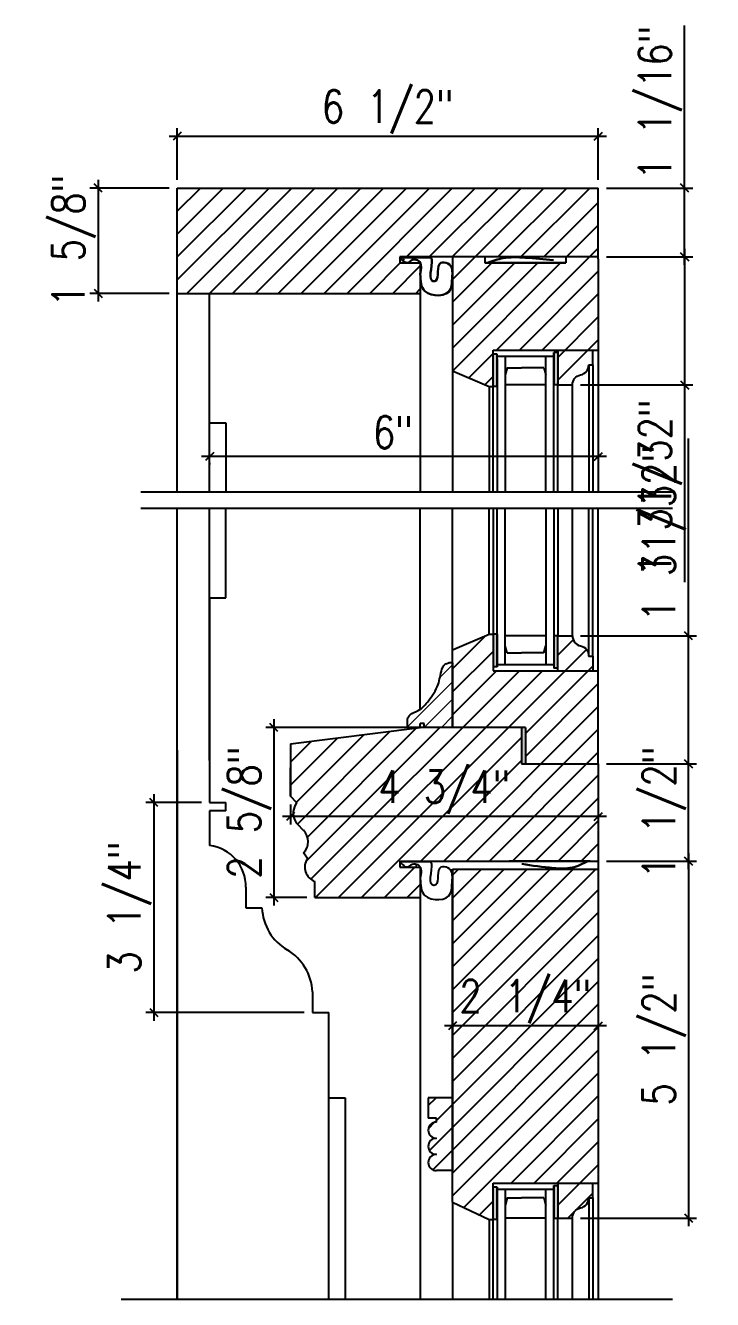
# Model space of a CAD drawing. Header units: inches. Extents: x 1985 to 11287, y 379 to 4336.
# Drawn here: x 7362.39 to 7373, y 3699.3 to 3718.96 of the extents above; entities that cross this region are included whole.
import ezdxf

# ---------------------------------------------------------------- set-up
doc = ezdxf.new("R2010")
doc.units = ezdxf.units.IN
doc.header["$MEASUREMENT"] = 0
doc.layers.get('0').update_dxf_attribs({"linetype": 'CONTINUOUS'})
doc.layers.get('Defpoints').update_dxf_attribs({"linetype": 'CONTINUOUS'})
for name, color, linetype in [('COTE1-1', 7, 'CONTINUOUS'), ('COTE1-1 99', 7, 'CONTINUOUS'), ('elevation 99', 7, 'CONTINUOUS'), ('glass 99', 6, 'CONTINUOUS'), ('glazing tape 99', 7, 'CONTINUOUS'), ('hatch 99', 1, 'CONTINUOUS'), ('weatherstripping', 5, 'CONTINUOUS'), ('weatherstripping 99', 5, 'CONTINUOUS'), ('wood detail', 7, 'CONTINUOUS'), ('wood detail 99', 7, 'CONTINUOUS')]:
    doc.layers.add(name, color=color, linetype=linetype)
doc.styles.get("Standard").update_dxf_attribs({"font": 'txt.shx', "width": 0.8})
doc.dimstyles.new('Elevation', dxfattribs={"dimscale": 2, "dimtxt": 0.75, "dimasz": 0.0625, "dimexe": 0.0625, "dimexo": 0.0625, "dimgap": 0.0625, "dimtad": 1, "dimdec": 5, "dimzin": 0, "dimdsep": 46, "dimlunit": 5, "dimtxsty": 'Standard', "dimblk1": 'OBLIQUE', "dimblk2": 'OBLIQUE', "dimsah": 1, "dimcen": 2, "dimdle": 0.0625, "dimclrd": 1, "dimclre": 1, "dimadec": 1, "dimazin": 0, "dimtfac": 0.375, "dimtdec": 5, "dimtmove": 0, "dimatfit": 3, "dimldrblk": 'OBLIQUE', "dimfxl": 1, "dimfrac": 2, "dimtolj": 1, "dimtzin": 0, "dimarcsym": 0})
pattern_1 = [(45, (7255.33942, 2006.51667), (-0.176776695, 0.176776695), [])]

# ---------------------------------------------------------------- blocks, each defined once
blk = doc.blocks.new('_OBLIQUE')
at = {"color": 0, "linetype": 'ByBlock'}
blk.add_line((-0.5, -0.5), (0.5, 0.5), dxfattribs=at)
blk = doc.blocks.new('*D659')
at = {"layer": 'COTE1-1 99', "color": 1, "lineweight": -2}
for p, q in [((7364.736, 3716.578), (7364.736, 3717.378)), ((7371.236, 3716.578), (7371.236, 3717.378)), ((7364.611, 3717.253), (7371.361, 3717.253))]:
    blk.add_line(p, q, dxfattribs=at)
at = {"layer": 'Defpoints', "color": 0}
for p in [(7371.236, 3717.253), (7364.736, 3716.453), (7371.236, 3716.453)]:
    blk.add_point(p, dxfattribs=at)
at = {"layer": 'COTE1-1 99', "color": 1, "lineweight": -2, "xscale": 0.125, "yscale": 0.125, "zscale": 0.125, "rotation": 180}
blk.add_blockref('_OBLIQUE', (7364.736, 3717.253), dxfattribs=at)
at = {"layer": 'COTE1-1 99', "color": 1, "lineweight": -2, "xscale": 0.125, "yscale": 0.125, "zscale": 0.125}
blk.add_blockref('_OBLIQUE', (7371.236, 3717.253), dxfattribs=at)
at = {"layer": 'COTE1-1 99', "color": 0, "insert": (7367.986, 3717.628), "char_height": 0.5, "attachment_point": 5}
blk.add_mtext('\\A1;6 1/2"', dxfattribs=at)
blk = doc.blocks.new('*D662')
at = {"layer": 'COTE1-1 99', "color": 1, "lineweight": -2}
for p, q in [((7372.629, 3706.192), (7372.629, 3700.435)), ((7371.361, 3706.067), (7372.754, 3706.067)), ((7370.963, 3700.56), (7372.754, 3700.56))]:
    blk.add_line(p, q, dxfattribs=at)
at = {"layer": 'Defpoints', "color": 0}
for p in [(7371.236, 3706.067), (7370.838, 3700.56), (7372.629, 3700.56)]:
    blk.add_point(p, dxfattribs=at)
at = {"layer": 'COTE1-1 99', "color": 1, "lineweight": -2, "xscale": 0.125, "yscale": 0.125, "zscale": 0.125}
for p, rotation in [((7372.629, 3706.067), 90), ((7372.629, 3700.56), 270)]:
    blk.add_blockref('_OBLIQUE', p, dxfattribs=dict(at, rotation=rotation))
at = {"layer": 'COTE1-1 99', "color": 0, "insert": (7372.254, 3703.314), "char_height": 0.5, "attachment_point": 5, "rotation": 90}
blk.add_mtext('\\A1;5 1/2"', dxfattribs=at)
blk = doc.blocks.new('*D663')
at = {"layer": 'COTE1-1 99', "color": 1, "lineweight": -2}
for p, q in [((7371.361, 3712.31), (7365.111, 3712.31)), ((7365.236, 3712.211), (7365.236, 3712.185))]:
    blk.add_line(p, q, dxfattribs=at)
at = {"layer": 'Defpoints', "color": 0}
for p in [(7365.236, 3712.336), (7365.236, 3712.31), (7371.236, 3712.31)]:
    blk.add_point(p, dxfattribs=at)
at = {"layer": 'COTE1-1 99', "color": 1, "lineweight": -2, "xscale": 0.125, "yscale": 0.125, "zscale": 0.125, "rotation": 180}
blk.add_blockref('_OBLIQUE', (7365.236, 3712.31), dxfattribs=at)
at = {"layer": 'COTE1-1 99', "color": 1, "lineweight": -2, "xscale": 0.125, "yscale": 0.125, "zscale": 0.125}
blk.add_blockref('_OBLIQUE', (7371.236, 3712.31), dxfattribs=at)
at = {"layer": 'COTE1-1 99', "color": 0, "insert": (7368.066, 3712.685), "char_height": 0.5, "attachment_point": 5}
blk.add_mtext('\\A1;6"', dxfattribs=at)
blk = doc.blocks.new('*D665')
at = {"layer": 'COTE1-1 99', "color": 1, "lineweight": -2}
for p, q in [((7363.514, 3716.578), (7363.514, 3714.703)), ((7364.611, 3716.453), (7363.389, 3716.453)), ((7364.611, 3714.828), (7363.389, 3714.828))]:
    blk.add_line(p, q, dxfattribs=at)
at = {"layer": 'Defpoints', "color": 0}
for p in [(7364.736, 3716.453), (7363.514, 3714.828), (7364.736, 3714.828)]:
    blk.add_point(p, dxfattribs=at)
at = {"layer": 'COTE1-1 99', "color": 1, "lineweight": -2, "xscale": 0.125, "yscale": 0.125, "zscale": 0.125}
for p, rotation in [((7363.514, 3716.453), 90), ((7363.514, 3714.828), 270)]:
    blk.add_blockref('_OBLIQUE', p, dxfattribs=dict(at, rotation=rotation))
at = {"layer": 'COTE1-1 99', "color": 0, "insert": (7363.139, 3715.641), "char_height": 0.5, "attachment_point": 5, "rotation": 90}
blk.add_mtext('\\A1;1 5/8"', dxfattribs=at)
blk = doc.blocks.new('*D666')
at = {"layer": 'COTE1-1 99', "color": 1, "lineweight": -2}
for p, q in [((7371.361, 3707.568), (7372.754, 3707.568)), ((7372.629, 3705.942), (7372.629, 3707.693)), ((7371.361, 3706.067), (7372.754, 3706.067))]:
    blk.add_line(p, q, dxfattribs=at)
at = {"layer": 'Defpoints', "color": 0}
for p in [(7371.236, 3707.568), (7372.629, 3707.568), (7371.236, 3706.067)]:
    blk.add_point(p, dxfattribs=at)
at = {"layer": 'COTE1-1 99', "color": 1, "lineweight": -2, "xscale": 0.125, "yscale": 0.125, "zscale": 0.125}
for p, rotation in [((7372.629, 3707.568), 90), ((7372.629, 3706.067), 270)]:
    blk.add_blockref('_OBLIQUE', p, dxfattribs=dict(at, rotation=rotation))
at = {"layer": 'COTE1-1 99', "color": 0, "insert": (7372.254, 3706.817), "char_height": 0.5, "attachment_point": 5, "rotation": 90}
blk.add_mtext('\\A1;1 1/2"', dxfattribs=at)
blk = doc.blocks.new('*D736')
at = {"layer": 'COTE1-1 99', "color": 1, "lineweight": -2}
for p, q in [((7366.486, 3706.942), (7366.486, 3706.632)), ((7371.361, 3706.757), (7366.361, 3706.757)), ((7371.236, 3706.692), (7371.236, 3706.632))]:
    blk.add_line(p, q, dxfattribs=at)
at = {"layer": 'Defpoints', "color": 0}
for p in [(7366.486, 3707.067), (7366.486, 3706.757), (7371.236, 3706.817)]:
    blk.add_point(p, dxfattribs=at)
at = {"layer": 'COTE1-1 99', "color": 1, "lineweight": -2, "xscale": 0.125, "yscale": 0.125, "zscale": 0.125, "rotation": 180}
blk.add_blockref('_OBLIQUE', (7366.486, 3706.757), dxfattribs=at)
at = {"layer": 'COTE1-1 99', "color": 1, "lineweight": -2, "xscale": 0.125, "yscale": 0.125, "zscale": 0.125}
blk.add_blockref('_OBLIQUE', (7371.236, 3706.757), dxfattribs=at)
at = {"layer": 'COTE1-1 99', "color": 0, "insert": (7368.861, 3707.132), "char_height": 0.5, "attachment_point": 5}
blk.add_mtext('\\A1;4 3/4"', dxfattribs=at)
blk = doc.blocks.new('*D692')
at = {"layer": 'COTE1-1 99', "color": 1, "lineweight": -2}
for p, q in [((7365.111, 3706.973), (7364.251, 3706.973)), ((7364.376, 3707.098), (7364.376, 3703.605)), ((7366.698, 3703.73), (7364.251, 3703.73))]:
    blk.add_line(p, q, dxfattribs=at)
at = {"layer": 'Defpoints', "color": 0}
for p in [(7365.236, 3706.973), (7364.376, 3703.73), (7366.823, 3703.73)]:
    blk.add_point(p, dxfattribs=at)
at = {"layer": 'COTE1-1 99', "color": 1, "lineweight": -2, "xscale": 0.125, "yscale": 0.125, "zscale": 0.125}
for p, rotation in [((7364.376, 3706.973), 90), ((7364.376, 3703.73), 270)]:
    blk.add_blockref('_OBLIQUE', p, dxfattribs=dict(at, rotation=rotation))
at = {"layer": 'COTE1-1 99', "color": 0, "insert": (7364.001, 3705.352), "char_height": 0.5, "attachment_point": 5, "rotation": 90}
blk.add_mtext('\\A1;3 1/4"', dxfattribs=at)
blk = doc.blocks.new('*D693')
at = {"layer": 'COTE1-1 99', "color": 1, "lineweight": -2}
for p, q in [((7368.361, 3708.13), (7366.103, 3708.13)), ((7366.228, 3708.255), (7366.228, 3705.38)), ((7366.736, 3705.505), (7366.103, 3705.505))]:
    blk.add_line(p, q, dxfattribs=at)
at = {"layer": 'Defpoints', "color": 0}
for p in [(7368.486, 3708.13), (7366.228, 3705.505), (7366.861, 3705.505)]:
    blk.add_point(p, dxfattribs=at)
at = {"layer": 'COTE1-1 99', "color": 1, "lineweight": -2, "xscale": 0.125, "yscale": 0.125, "zscale": 0.125}
for p, rotation in [((7366.228, 3708.13), 90), ((7366.228, 3705.505), 270)]:
    blk.add_blockref('_OBLIQUE', p, dxfattribs=dict(at, rotation=rotation))
at = {"layer": 'COTE1-1 99', "color": 0, "insert": (7365.853, 3706.817), "char_height": 0.5, "attachment_point": 5, "rotation": 90}
blk.add_mtext('\\A1;2 5/8"', dxfattribs=at)
blk = doc.blocks.new('*D695')
at = {"layer": 'COTE1-1 99', "color": 1, "lineweight": -2}
for p, q in [((7372.569, 3716.453), (7372.569, 3718.961)), ((7371.361, 3716.453), (7372.694, 3716.453)), ((7372.569, 3715.266), (7372.569, 3716.453)), ((7371.361, 3715.391), (7372.694, 3715.391))]:
    blk.add_line(p, q, dxfattribs=at)
at = {"layer": 'Defpoints', "color": 0}
for p in [(7371.236, 3716.453), (7372.569, 3716.453), (7371.236, 3715.391)]:
    blk.add_point(p, dxfattribs=at)
at = {"layer": 'COTE1-1 99', "color": 1, "lineweight": -2, "xscale": 0.125, "yscale": 0.125, "zscale": 0.125}
for p, rotation in [((7372.569, 3716.453), 90), ((7372.569, 3715.391), 270)]:
    blk.add_blockref('_OBLIQUE', p, dxfattribs=dict(at, rotation=rotation))
at = {"layer": 'COTE1-1 99', "color": 0, "insert": (7372.194, 3717.77), "char_height": 0.5, "attachment_point": 5, "rotation": 90}
blk.add_mtext('\\A1;1 1/16"', dxfattribs=at)
blk = doc.blocks.new('*D696')
at = {"layer": 'COTE1-1 99', "color": 1, "lineweight": -2}
for p, q in [((7371.361, 3715.391), (7372.694, 3715.391)), ((7372.569, 3715.516), (7372.569, 3713.414)), ((7370.963, 3713.414), (7372.694, 3713.414)), ((7372.569, 3713.414), (7372.569, 3710.372))]:
    blk.add_line(p, q, dxfattribs=at)
at = {"layer": 'Defpoints', "color": 0}
for p in [(7371.236, 3715.391), (7370.838, 3713.414), (7372.569, 3713.414)]:
    blk.add_point(p, dxfattribs=at)
at = {"layer": 'COTE1-1 99', "color": 1, "lineweight": -2, "xscale": 0.125, "yscale": 0.125, "zscale": 0.125}
for p, rotation in [((7372.569, 3715.391), 90), ((7372.569, 3713.414), 270)]:
    blk.add_blockref('_OBLIQUE', p, dxfattribs=dict(at, rotation=rotation))
at = {"layer": 'COTE1-1 99', "color": 0, "insert": (7372.194, 3711.831), "char_height": 0.5, "attachment_point": 5, "rotation": 90}
blk.add_mtext('\\A1;1 31/32"', dxfattribs=at)
blk = doc.blocks.new('*D697')
at = {"layer": 'COTE1-1 99', "color": 1, "lineweight": -2}
for p, q in [((7372.629, 3709.544), (7372.629, 3712.586)), ((7370.963, 3709.544), (7372.754, 3709.544)), ((7372.629, 3707.443), (7372.629, 3709.544)), ((7371.461, 3707.568), (7372.754, 3707.568))]:
    blk.add_line(p, q, dxfattribs=at)
at = {"layer": 'Defpoints', "color": 0}
for p in [(7370.838, 3709.544), (7372.629, 3709.544), (7371.336, 3707.568)]:
    blk.add_point(p, dxfattribs=at)
at = {"layer": 'COTE1-1 99', "color": 1, "lineweight": -2, "xscale": 0.125, "yscale": 0.125, "zscale": 0.125}
for p, rotation in [((7372.629, 3709.544), 90), ((7372.629, 3707.568), 270)]:
    blk.add_blockref('_OBLIQUE', p, dxfattribs=dict(at, rotation=rotation))
at = {"layer": 'COTE1-1 99', "color": 0, "insert": (7372.254, 3711.127), "char_height": 0.5, "attachment_point": 5, "rotation": 90}
blk.add_mtext('\\A1;1 31/32"', dxfattribs=at)
blk = doc.blocks.new('*D737')
at = {"layer": 'COTE1-1 99', "color": 1, "lineweight": -2}
for p, q in [((7371.361, 3703.526), (7368.861, 3703.526)), ((7368.986, 3703.458), (7368.986, 3703.401)), ((7371.236, 3703.458), (7371.236, 3703.401))]:
    blk.add_line(p, q, dxfattribs=at)
at = {"layer": 'Defpoints', "color": 0}
for p in [(7368.986, 3703.583), (7371.236, 3703.583), (7368.986, 3703.526)]:
    blk.add_point(p, dxfattribs=at)
at = {"layer": 'COTE1-1 99', "color": 1, "lineweight": -2, "xscale": 0.125, "yscale": 0.125, "zscale": 0.125, "rotation": 180}
blk.add_blockref('_OBLIQUE', (7368.986, 3703.526), dxfattribs=at)
at = {"layer": 'COTE1-1 99', "color": 1, "lineweight": -2, "xscale": 0.125, "yscale": 0.125, "zscale": 0.125}
blk.add_blockref('_OBLIQUE', (7371.236, 3703.526), dxfattribs=at)
at = {"layer": 'COTE1-1 99', "color": 0, "insert": (7370.111, 3703.901), "char_height": 0.5, "attachment_point": 5}
blk.add_mtext('\\A1;2 1/4"', dxfattribs=at)

msp = doc.modelspace()

# ---------------------------------------------------------------- hatches: boundary and pattern name
at = {"layer": 'glazing tape 99'}
h = msp.add_hatch(color=7, dxfattribs=at)
h.paths.add_polyline_path([(7370.611428, 3713.913985), (7370.548928, 3713.913985), (7370.548928, 3713.413985), (7370.611428, 3713.413985)])
h.paths.add_polyline_path([(7369.673928, 3713.819873), (7369.673928, 3713.890485), (7369.611428, 3713.890485), (7369.611428, 3713.390485), (7369.673928, 3713.390485)])
h = msp.add_hatch(color=7, dxfattribs=at)
h.paths.add_polyline_path([(7369.673928, 3709.567463), (7369.611428, 3709.567463), (7369.611428, 3709.067463), (7369.673928, 3709.067463)])
h.paths.add_polyline_path([(7370.611428, 3709.543963), (7370.548928, 3709.543963), (7370.548928, 3709.043963), (7370.611428, 3709.043963)])
msp.add_hatch(color=7, dxfattribs=at).paths.add_polyline_path([(7370.111428, 3708.129968), (7370.048928, 3708.129968), (7370.048928, 3707.567502), (7370.111428, 3707.567502)])
h = msp.add_hatch(color=7, dxfattribs=at)
h.paths.add_polyline_path([(7370.611428, 3701.059669), (7370.548928, 3701.059669), (7370.548928, 3700.559669), (7370.611428, 3700.559669)])
h.paths.add_polyline_path([(7369.673928, 3701.036169), (7369.611428, 3701.036169), (7369.611428, 3700.536169), (7369.673928, 3700.536169)])
at = {"layer": 'hatch 99'}
h = msp.add_hatch(dxfattribs=at)
h.set_pattern_fill('ANSI31', color=256, scale=2, style=0)
h.set_pattern_definition(pattern_1)
edge = h.paths.add_edge_path()
edge.add_line((7371.236428, 3716.453007), (7364.736428, 3716.453007))
edge.add_line((7364.736428, 3716.453007), (7364.736428, 3714.828007))
edge.add_line((7364.736428, 3714.828007), (7368.486417, 3714.828007))
edge.add_line((7368.486417, 3714.828007), (7368.486417, 3715.294891))
edge.add_spline(control_points=[(7368.488093, 3715.123608), (7368.50267, 3715.195493), (7368.520308, 3715.323416), (7368.356224, 3715.363154), (7368.313126, 3715.272363), (7368.223673, 3715.309522), (7368.179457, 3715.379562)], knot_values=[0.002756706, 0.002756706, 0.002756706, 0.002756706, 0.162430415, 0.217787302, 0.327082606, 0.496812861, 0.496812861, 0.496812861, 0.496812861], degree=3, periodic=0)
edge.add_line((7368.485235, 3715.296864), (7368.173953, 3715.296864))
edge.add_line((7368.173953, 3715.296864), (7368.173953, 3715.390526))
edge.add_line((7368.173953, 3715.390526), (7371.236428, 3715.390526))
edge.add_line((7371.236428, 3715.390526), (7371.236428, 3716.453007))
h.paths.add_polyline_path([(7371.236428, 3715.390526), (7370.736428, 3715.390526), (7370.736428, 3715.296799), (7369.486428, 3715.296799), (7369.486428, 3715.390526), (7368.986428, 3715.390526), (7368.986428, 3713.631557), (7369.548928, 3713.390485), (7369.611428, 3713.390485), (7369.611428, 3713.952999), (7371.236428, 3713.952999)])
h.paths.add_polyline_path([(7371.150428, 3713.952999), (7370.611428, 3713.952999), (7370.611428, 3713.413985), (7370.837928, 3713.413985, -0.375199902), (7370.962928, 3713.570235, 0.375199902), (7371.087928, 3713.726485), (7371.150428, 3713.726485)], flags=17)
h.paths.add_polyline_path([(7371.150428, 3709.231463), (7371.087928, 3709.231463), (7371.087928, 3709.244585, 0.350781059), (7370.962928, 3709.387713, -0.350781059), (7370.837928, 3709.530841), (7370.837928, 3709.543963), (7370.611428, 3709.543963), (7370.611428, 3709.004949), (7371.150428, 3709.004949)], flags=17)
h.paths.add_polyline_path([(7371.236428, 3709.004949), (7369.611428, 3709.004949), (7369.611428, 3709.567463), (7369.548928, 3709.567463), (7368.986428, 3709.326391), (7368.986428, 3708.129968), (7370.111428, 3708.129968), (7370.111428, 3707.567502), (7371.236428, 3707.567502)])
edge = h.paths.add_edge_path()
edge.add_line((7371.236428, 3707.567502), (7370.048928, 3707.567502))
edge.add_line((7370.048928, 3707.567502), (7370.048928, 3708.129968))
edge.add_line((7370.048928, 3708.129968), (7368.487276, 3708.129968))
edge.add_line((7368.487276, 3708.129968), (7368.486168, 3708.129962))
edge.add_line((7368.486168, 3708.129962), (7366.486428, 3707.874614))
edge.add_line((7366.486428, 3707.874614), (7366.486428, 3707.067468))
edge.add_line((7366.486428, 3707.067468), (7366.576428, 3706.972968))
edge.add_line((7366.576428, 3706.972968), (7366.546632, 3706.903425))
edge.add_arc((7366.776428, 3706.804968), 0.25, 156.807051, 224.3972743)
edge.add_line((7366.597802, 3706.63006), (7366.683762, 3706.542272))
edge.add_arc((7366.506474, 3706.366008), 0.25, -43.9605815, 44.8339671, ccw=False)
edge.add_line((7366.686428, 3706.192468), (7366.746258, 3706.104968))
edge.add_arc((7366.936799, 3705.973718), 0.23137, 145.4397713, 250.9885908)
edge.add_line((7366.861428, 3705.754968), (7366.861428, 3705.504968))
edge.add_line((7366.861428, 3705.504968), (7368.486417, 3705.504968))
edge.add_line((7368.486417, 3705.504968), (7368.486417, 3705.971824))
edge.add_spline(control_points=[(7368.488093, 3705.800542), (7368.50267, 3705.872427), (7368.520308, 3706.00035), (7368.356224, 3706.040088), (7368.313126, 3705.949297), (7368.223673, 3705.986456), (7368.179457, 3706.056496)], knot_values=[0.002756706, 0.002756706, 0.002756706, 0.002756706, 0.162430415, 0.217787302, 0.327082606, 0.496812861, 0.496812861, 0.496812861, 0.496812861], degree=3, periodic=0)
edge.add_line((7368.485235, 3705.973798), (7368.173953, 3705.973798))
edge.add_line((7368.173953, 3705.973798), (7368.173953, 3706.06746))
edge.add_line((7368.173953, 3706.06746), (7369.861428, 3706.06746))
edge.add_line((7369.861428, 3706.06746), (7371.111428, 3706.06746))
edge.add_line((7371.111428, 3706.06746), (7371.236428, 3706.06746))
edge.add_line((7371.236428, 3706.06746), (7371.236428, 3707.567502))
h.paths.add_polyline_path([(7367.62483, 3706.757126), (7369.531497, 3706.757126), (7369.531497, 3707.357126), (7367.62483, 3707.357126)], flags=24)
at = {"layer": 'hatch 99', "lineweight": 18}
h = msp.add_hatch(dxfattribs=at)
h.set_pattern_fill('ANSI31', color=1, scale=1.5, style=0)
h.set_pattern_definition([(45, (7326.65833, 3274.32458), (-0.13258252, 0.13258252), [])])
edge = h.paths.add_edge_path()
edge.add_line((7368.986428, 3709.127245), (7368.933882, 3709.127245))
edge.add_spline(control_points=[(7368.933706, 3709.127194), (7368.928873, 3709.127355), (7368.911664, 3709.122725), (7368.877395, 3709.112931), (7368.850011, 3709.088981), (7368.821196, 3709.026979)], knot_values=[0.032160218, 0.032160218, 0.032160218, 0.032160218, 0.041088635, 0.092093854, 0.114141282, 0.114141282, 0.114141282, 0.114141282], degree=3, periodic=0)
edge.add_spline(control_points=[(7368.821196, 3709.026979), (7368.798168, 3708.94671), (7368.777613, 3708.765816), (7368.626859, 3708.553645), (7368.499945, 3708.396821), (7368.337565, 3708.3475), (7368.298569, 3708.285042), (7368.287843, 3708.263284)], knot_values=[0.007601296, 0.007601296, 0.007601296, 0.007601296, 0.250948337, 0.556003503, 0.785802048, 0.926340669, 0.999237678, 0.999237678, 0.999237678, 0.999237678], degree=3, periodic=0)
edge.add_line((7368.287843, 3708.263284), (7368.287843, 3708.129027))
edge.add_line((7368.287843, 3708.129027), (7368.487276, 3708.129968))
edge.add_line((7368.487276, 3708.129968), (7368.487276, 3708.192468))
edge.add_line((7368.487276, 3708.192468), (7368.549776, 3708.192468))
edge.add_line((7368.549776, 3708.192468), (7368.549776, 3708.129968))
edge.add_line((7368.549776, 3708.129968), (7368.986428, 3708.129968))
edge.add_line((7368.986428, 3708.129968), (7368.986428, 3709.127245))
at = {"layer": 'hatch 99'}
h = msp.add_hatch(dxfattribs=at)
h.set_pattern_fill('ANSI31', color=256, scale=2, style=0)
h.set_pattern_definition(pattern_1)
h.paths.add_polyline_path([(7371.236428, 3705.942433), (7368.986428, 3705.942433), (7368.986428, 3700.80404), (7369.548928, 3700.536169), (7369.611428, 3700.536169), (7369.611428, 3701.098683), (7371.236428, 3701.098683)])
h.paths.add_polyline_path([(7368.986428, 3702.41573), (7368.611428, 3702.41573), (7368.611428, 3702.10323), (7368.736428, 3702.10323), (7368.736428, 3702.04073, 1), (7368.736428, 3701.79073, 1), (7368.736428, 3701.54073, 1), (7368.736428, 3701.29073), (7368.986428, 3701.29073)])
h.paths.add_polyline_path([(7371.150428, 3701.098683), (7370.611428, 3701.098683), (7370.611428, 3700.559669), (7370.837928, 3700.559669, -0.375199902), (7370.962928, 3700.715919, 0.375199902), (7371.087928, 3700.872169), (7371.150428, 3700.872169)], flags=17)
h.paths.add_polyline_path([(7369.211428, 3703.526253), (7371.011428, 3703.526253), (7371.011428, 3704.126253), (7369.211428, 3704.126253)], flags=24)

# ---------------------------------------------------------------- linework, layer by layer
at = {"layer": 'COTE1-1'}
msp.add_line((7365.236428, 3710.129963), (7365.236428, 3706.972968), dxfattribs=at)
at = {"layer": 'elevation 99'}
for p, q in [((7365.236428, 3712.827985), (7365.486428, 3712.827985)), ((7365.486428, 3712.827985), (7365.486428, 3711.760232)), ((7365.486428, 3710.129963), (7365.486428, 3711.510232)), ((7365.236428, 3710.129963), (7365.486428, 3710.129963)), ((7365.236428, 3706.972968), (7365.486374, 3706.972968)), ((7365.486374, 3706.84364), (7365.486374, 3706.972968)), ((7365.486374, 3706.84364), (7365.236428, 3706.84364)), ((7365.236428, 3706.84364), (7365.236428, 3706.310012)), ((7365.79451, 3705.662911), (7365.79451, 3705.34364)), ((7365.79451, 3705.34364), (7366.04451, 3705.34364)), ((7368.486417, 3705.504968), (7368.486417, 3699.302304)), ((7366.823155, 3704.049438), (7366.823155, 3703.730167)), ((7366.823155, 3703.730167), (7367.077078, 3703.730167)), ((7367.077078, 3699.302304), (7367.077078, 3703.730167)), ((7367.077078, 3702.41573), (7367.327078, 3702.41573)), ((7367.327078, 3702.41573), (7367.327078, 3699.302304)), ((7368.611428, 3702.41573), (7368.611428, 3702.10323)), ((7368.986428, 3702.41573), (7368.611428, 3702.41573)), ((7368.986428, 3702.41573), (7368.986428, 3701.29073)), ((7368.736428, 3702.10323), (7368.611428, 3702.10323)), ((7368.736428, 3702.04073), (7368.736428, 3702.10323)), ((7368.986428, 3701.29073), (7368.736428, 3701.29073))]:
    msp.add_line(p, q, dxfattribs=at)
for centre, radius, start, end in [((7365.152594, 3705.673506), 0.642003, 359.0544239, 82.4967852), ((7366.83207, 3705.376801), 0.788258, 182.4110945, 239.6545385), ((7366.035595, 3704.016277), 0.788258, 2.4110945, 59.6545385), ((7368.736428, 3701.91573), 0.125, 90, 270), ((7368.736428, 3701.66573), 0.125, 90, 270), ((7368.736428, 3701.41573), 0.125, 90, 270)]:
    msp.add_arc(centre, radius, start, end, dxfattribs=at)
at = {"layer": 'glass 99', "color": 6}
for p, q in [((7369.673928, 3713.859199), (7370.548928, 3713.859199)), ((7369.673928, 3713.819873), (7369.673928, 3711.760232)), ((7369.798928, 3713.859199), (7369.798928, 3711.760232)), ((7370.423928, 3711.760232), (7370.423928, 3713.859199)), ((7370.548928, 3711.760232), (7370.548928, 3713.913985)), ((7369.82892, 3713.678365), (7369.798928, 3713.570583)), ((7369.82892, 3713.678365), (7370.048928, 3713.678365)), ((7370.393937, 3713.678365), (7370.048928, 3713.678365)), ((7370.393937, 3713.678365), (7370.423928, 3713.570583)), ((7370.423928, 3713.413985), (7369.798928, 3713.413985)), ((7369.673928, 3709.067463), (7369.673928, 3711.510232)), ((7369.798928, 3709.098749), (7369.798928, 3711.510232)), ((7370.423928, 3711.510232), (7370.423928, 3709.098749)), ((7370.548928, 3711.510232), (7370.548928, 3709.043963)), ((7370.423928, 3709.543963), (7369.798928, 3709.543963)), ((7369.82892, 3709.279583), (7369.798928, 3709.387365)), ((7369.82892, 3709.279583), (7370.048928, 3709.279583)), ((7370.393937, 3709.279583), (7370.048928, 3709.279583)), ((7370.393937, 3709.279583), (7370.423928, 3709.387365)), ((7369.673928, 3709.098749), (7370.548928, 3709.098749)), ((7369.673928, 3701.036169), (7369.673928, 3699.302304)), ((7370.548928, 3699.302304), (7370.548928, 3701.059669)), ((7369.673928, 3701.004983), (7370.548928, 3701.004983)), ((7369.798928, 3701.004983), (7369.798928, 3699.302304)), ((7369.82892, 3700.872163), (7369.798928, 3700.751981)), ((7369.82892, 3700.872163), (7370.048928, 3700.872163)), ((7370.393937, 3700.872163), (7370.048928, 3700.872163)), ((7370.393937, 3700.872163), (7370.423928, 3700.751981)), ((7370.423928, 3699.302304), (7370.423928, 3701.004983)), ((7370.423928, 3700.559669), (7369.798928, 3700.559669))]:
    msp.add_line(p, q, dxfattribs=at)
at = {"layer": 'glazing tape 99'}
for p, q in [((7369.673928, 3713.890485), (7369.611428, 3713.890485)), ((7369.673928, 3713.390485), (7369.673928, 3713.890485)), ((7370.548928, 3713.913985), (7370.548928, 3713.413985)), ((7370.611428, 3713.913985), (7370.548928, 3713.913985)), ((7370.611428, 3713.413985), (7370.548928, 3713.413985)), ((7369.673928, 3713.390485), (7369.611428, 3713.390485)), ((7369.673928, 3709.567463), (7369.611428, 3709.567463)), ((7369.673928, 3709.567463), (7369.673928, 3709.067463)), ((7370.548928, 3709.543963), (7370.548928, 3709.043963)), ((7370.611428, 3709.543963), (7370.548928, 3709.543963)), ((7369.673928, 3709.067463), (7369.611428, 3709.067463)), ((7370.611428, 3709.043963), (7370.548928, 3709.043963)), ((7369.673928, 3701.036169), (7369.611428, 3701.036169)), ((7369.673928, 3700.536169), (7369.673928, 3701.036169)), ((7370.548928, 3701.059669), (7370.548928, 3700.559669)), ((7369.673928, 3700.536169), (7369.611428, 3700.536169))]:
    msp.add_line(p, q, dxfattribs=at)
at = {"layer": 'glazing tape 99', "color": 7}
for p, q in [((7370.548928, 3701.059669), (7370.611428, 3701.059669)), ((7370.548928, 3700.559669), (7370.611428, 3700.559669))]:
    msp.add_line(p, q, dxfattribs=at)
at = {"layer": 'weatherstripping', "color": 5}
msp.add_line((7368.653243, 3706.056496), (7368.179457, 3706.056496), dxfattribs=at)
at = {"layer": 'weatherstripping', "color": 5, "lineweight": 30}
msp.add_line((7369.861428, 3706.06746), (7371.111428, 3706.06746), dxfattribs=at)
at = {"layer": 'weatherstripping', "color": 5}
msp.add_arc((7368.70337, 3705.673196), 0.272391, 338.1531508, 0.3367326, dxfattribs=at)
for points, knots in [([(7368.179457, 3706.056496), (7368.223673, 3705.986456), (7368.313126, 3705.949297), (7368.356224, 3706.040088), (7368.520308, 3706.00035), (7368.50267, 3705.872427), (7368.488093, 3705.800542)], [0.0027567057, 0.0027567057, 0.0027567057, 0.0027567057, 0.1724869609, 0.2817822642, 0.3371391511, 0.4968128609, 0.4968128609, 0.4968128609, 0.4968128609]), ([(7368.975756, 3705.674796), (7368.986832, 3705.811805), (7368.980135, 3705.906088), (7368.936393, 3705.968391), (7368.708114, 3706.0134), (7368.804047, 3705.69044), (7368.579207, 3705.688802), (7368.70162, 3706.000554), (7368.653243, 3706.056496)], [0, 0, 0, 0, 0.083614321, 0.208464293, 0.316031641, 0.607589822, 0.683535209, 1.009413891, 1.009413891, 1.009413891, 1.009413891]), ([(7368.488093, 3705.800542), (7368.491514, 3705.700306), (7368.491294, 3705.450868), (7368.904769, 3705.44431), (7368.956199, 3705.571831)], [0, 0, 0, 0, 0.2460489598, 0.6041502785, 0.6041502785, 0.6041502785, 0.6041502785])]:
    msp.add_open_spline(points, degree=3, knots=knots, dxfattribs=at)
at = {"layer": 'weatherstripping', "color": 5, "lineweight": 30}
msp.add_spline([(7371.073994, 3706.066909), (7370.831305, 3705.967664), (7370.545165, 3705.960455), (7370.054058, 3706.02377)], degree=3, dxfattribs=at)
at = {"layer": 'weatherstripping 99', "color": 5, "lineweight": 30}
for p, q in [((7368.653243, 3715.379562), (7368.179457, 3715.379562)), ((7370.736428, 3715.296799), (7369.486428, 3715.296799))]:
    msp.add_line(p, q, dxfattribs=at)
msp.add_arc((7368.70337, 3714.996262), 0.272391, 338.1531508, 0.3367326, dxfattribs=at)
for points, knots in [([(7368.179457, 3715.379562), (7368.223673, 3715.309522), (7368.313126, 3715.272363), (7368.356224, 3715.363154), (7368.520308, 3715.323416), (7368.50267, 3715.195493), (7368.488093, 3715.123608)], [0.0027567057, 0.0027567057, 0.0027567057, 0.0027567057, 0.1724869609, 0.2817822642, 0.3371391511, 0.4968128609, 0.4968128609, 0.4968128609, 0.4968128609]), ([(7368.975756, 3714.997863), (7368.986832, 3715.134871), (7368.980135, 3715.229154), (7368.936393, 3715.291457), (7368.708114, 3715.336466), (7368.804047, 3715.013506), (7368.579207, 3715.011868), (7368.70162, 3715.32362), (7368.653243, 3715.379562)], [0, 0, 0, 0, 0.083614321, 0.208464293, 0.316031641, 0.607589822, 0.683535209, 1.009413891, 1.009413891, 1.009413891, 1.009413891]), ([(7368.488093, 3715.123608), (7368.491514, 3715.023372), (7368.491294, 3714.773934), (7368.904769, 3714.767377), (7368.956199, 3714.894898)], [0, 0, 0, 0, 0.2460489598, 0.6041502785, 0.6041502785, 0.6041502785, 0.6041502785])]:
    msp.add_open_spline(points, degree=3, knots=knots, dxfattribs=at)
msp.add_spline([(7369.523863, 3715.29735), (7369.766552, 3715.369755), (7370.107674, 3715.37802), (7370.543798, 3715.340489)], degree=3, dxfattribs=at)
at = {"layer": 'wood detail', "color": 0}
for p, q in [((7364.736428, 3716.453007), (7371.236428, 3716.453007)), ((7364.736428, 3711.760232), (7364.736428, 3716.453007)), ((7371.236428, 3715.390499), (7371.236428, 3716.453007)), ((7371.236428, 3715.505916), (7371.236428, 3715.978607)), ((7364.736428, 3714.828007), (7368.486417, 3714.828007)), ((7368.173953, 3706.06746), (7368.173953, 3705.973798)), ((7368.173953, 3705.973798), (7368.486417, 3705.973798)), ((7368.486417, 3705.973798), (7368.486417, 3705.504968)), ((7366.861428, 3705.504968), (7368.486417, 3705.504968))]:
    msp.add_line(p, q, dxfattribs=at)
at = {"layer": 'wood detail'}
for p, q in [((7372.379682, 3711.760232), (7364.174703, 3711.760232)), ((7372.379682, 3711.510232), (7364.174703, 3711.510232)), ((7364.736428, 3707.778846), (7364.736428, 3711.510232)), ((7364.736428, 3699.302304), (7364.736428, 3711.510232)), ((7366.486428, 3707.874614), (7368.486417, 3708.129994)), ((7364.736428, 3707.778846), (7364.736428, 3699.302304)), ((7371.236428, 3707.567502), (7371.236428, 3706.06746)), ((7368.986428, 3705.942433), (7371.236428, 3705.942433)), ((7368.986428, 3705.942433), (7368.986428, 3702.098683)), ((7369.861428, 3706.06746), (7371.111428, 3706.06746)), ((7371.236428, 3706.06746), (7371.236428, 3701.098683)), ((7372.379682, 3699.302304), (7363.870521, 3699.302304)), ((7372.379682, 3699.302304), (7363.870521, 3699.302304)), ((7372.379682, 3699.302304), (7364.174703, 3699.302304))]:
    msp.add_line(p, q, dxfattribs=at)
at = {"layer": 'wood detail', "color": 7}
for p, q in [((7368.173953, 3706.06746), (7369.861428, 3706.06746)), ((7371.111428, 3706.06746), (7371.236428, 3706.06746))]:
    msp.add_line(p, q, dxfattribs=at)
at = {"layer": 'wood detail 99', "color": 0}
for p, q in [((7371.236428, 3715.390526), (7368.173953, 3715.390526)), ((7368.173953, 3715.390526), (7368.173953, 3715.296864)), ((7371.236428, 3715.359199), (7371.236428, 3715.390526)), ((7368.173953, 3715.296864), (7368.486417, 3715.296864)), ((7368.486417, 3715.296864), (7368.486417, 3714.828034))]:
    msp.add_line(p, q, dxfattribs=at)
at = {"layer": 'wood detail 99'}
for p, q in [((7368.986428, 3715.390526), (7368.986428, 3713.631557)), ((7369.486428, 3715.296799), (7370.736428, 3715.296799)), ((7371.236428, 3715.359199), (7371.236428, 3713.952999)), ((7365.236428, 3711.760232), (7365.236428, 3714.828007)), ((7368.486417, 3714.828007), (7368.486417, 3711.760232)), ((7369.611428, 3713.390485), (7369.611428, 3713.952999)), ((7371.236428, 3713.952999), (7371.236428, 3711.760232)), ((7368.986428, 3713.631557), (7368.986428, 3711.760232)), ((7371.087928, 3713.713363), (7371.087928, 3711.760232)), ((7371.150428, 3713.726485), (7371.150428, 3711.760232)), ((7370.611428, 3711.760232), (7370.611428, 3713.413985)), ((7370.837928, 3711.760232), (7370.837928, 3713.413985)), ((7369.548928, 3713.390485), (7369.611428, 3713.390485)), ((7369.611428, 3711.760232), (7369.611428, 3713.390485)), ((7365.236428, 3707.619233), (7365.236428, 3711.510232)), ((7368.486417, 3708.410335), (7368.486417, 3711.510232)), ((7368.986428, 3708.129968), (7368.986428, 3711.510232)), ((7368.986428, 3709.326391), (7368.986428, 3711.510232)), ((7369.611428, 3711.510232), (7369.611428, 3709.567463)), ((7370.611428, 3711.510232), (7370.611428, 3709.543963)), ((7370.837928, 3709.543963), (7370.837928, 3711.510232)), ((7371.087928, 3709.231463), (7371.087928, 3711.510232)), ((7371.150428, 3709.231463), (7371.150428, 3711.510232)), ((7371.236428, 3707.567502), (7371.236428, 3711.510232)), ((7371.236428, 3709.004949), (7371.236428, 3711.510232)), ((7369.548928, 3709.567463), (7369.611428, 3709.567463)), ((7369.611428, 3709.567463), (7369.611428, 3709.004949)), ((7368.986428, 3709.127245), (7368.930442, 3709.127245)), ((7368.986428, 3709.127245), (7368.986428, 3708.129968)), ((7368.986428, 3709.024445), (7368.986428, 3708.129968)), ((7368.287843, 3708.263284), (7368.287843, 3708.129027)), ((7368.287843, 3708.129027), (7368.487276, 3708.129968)), ((7368.487276, 3708.129968), (7368.333786, 3708.129968)), ((7370.111428, 3708.129968), (7368.486417, 3708.129968)), ((7368.487276, 3708.129968), (7368.487276, 3708.192468)), ((7368.549776, 3708.192468), (7368.487276, 3708.192468)), ((7368.549776, 3708.129968), (7368.549776, 3708.192468)), ((7368.986428, 3708.129968), (7368.549776, 3708.129968)), ((7370.048928, 3708.129968), (7370.048928, 3707.567502)), ((7370.111428, 3708.129968), (7370.111428, 3707.567502)), ((7366.486428, 3707.874614), (7366.486428, 3707.067468)), ((7366.486428, 3707.067468), (7366.486428, 3707.504968)), ((7370.048928, 3707.567502), (7371.236428, 3707.567502)), ((7366.576428, 3706.972968), (7366.486428, 3707.067468)), ((7366.576428, 3706.972968), (7366.546632, 3706.903425)), ((7366.686428, 3706.539549), (7366.597802, 3706.63006)), ((7366.746258, 3706.104968), (7366.686428, 3706.192468)), ((7368.986428, 3700.80404), (7368.986428, 3705.942433)), ((7366.861428, 3705.504968), (7366.861428, 3705.754968)), ((7369.611428, 3700.536169), (7369.611428, 3701.098683)), ((7371.236428, 3701.098683), (7371.236428, 3699.302304)), ((7371.087928, 3700.872169), (7371.087928, 3699.302304)), ((7371.150428, 3700.872169), (7371.150428, 3699.302304)), ((7368.986428, 3700.80404), (7368.986428, 3699.302304)), ((7369.548928, 3700.536169), (7369.611428, 3700.536169)), ((7369.611428, 3699.302304), (7369.611428, 3700.536169)), ((7370.611428, 3699.302304), (7370.611428, 3700.559669)), ((7370.837928, 3699.302304), (7370.837928, 3700.559669))]:
    msp.add_line(p, q, dxfattribs=at)
at = {"layer": 'wood detail 99', "color": 7}
for p, q in [((7369.486428, 3715.390499), (7369.486428, 3715.296799)), ((7370.736428, 3715.390499), (7370.736428, 3715.296799)), ((7369.611428, 3713.952999), (7371.236428, 3713.952999)), ((7368.986428, 3713.631557), (7369.548928, 3713.390485)), ((7369.548928, 3713.390485), (7369.548928, 3711.760232)), ((7369.548928, 3709.567463), (7369.548928, 3711.510232)), ((7368.986428, 3709.326391), (7369.548928, 3709.567463)), ((7369.611428, 3709.004949), (7371.236428, 3709.004949)), ((7369.611428, 3701.098683), (7371.236428, 3701.098683)), ((7368.986428, 3700.80404), (7369.548928, 3700.536169)), ((7369.548928, 3700.536169), (7369.548928, 3699.302304))]:
    msp.add_line(p, q, dxfattribs=at)
for points in [[(7370.611428, 3713.952999), (7370.611428, 3713.413985), (7370.837928, 3713.413985, -0.375199902), (7370.962928, 3713.570235, 0.375199902), (7371.087928, 3713.726485), (7371.150428, 3713.726485), (7371.150428, 3713.952999)], [(7370.611428, 3709.004949), (7370.611428, 3709.543963), (7370.837928, 3709.543963, 0.375199902), (7370.962928, 3709.387713, -0.375199902), (7371.087928, 3709.231463), (7371.150428, 3709.231463), (7371.150428, 3709.004949)], [(7370.611428, 3701.098683), (7370.611428, 3700.559669), (7370.837928, 3700.559669, -0.375199902), (7370.962928, 3700.715919, 0.375199902), (7371.087928, 3700.872169), (7371.150428, 3700.872169), (7371.150428, 3701.098683)]]:
    msp.add_lwpolyline(points, format="xyb", dxfattribs=at)
at = {"layer": 'wood detail 99'}
for centre, radius, start, end in [((7366.776428, 3706.804968), 0.25, 156.807051, 224.3972743), ((7366.506474, 3706.366008), 0.25, 316.0394185, 44.8339671), ((7366.936799, 3705.973718), 0.23137, 145.4397713, 250.9885908)]:
    msp.add_arc(centre, radius, start, end, dxfattribs=at)
for points, knots in [([(7368.821196, 3709.026979), (7368.850011, 3709.088981), (7368.877395, 3709.112931), (7368.911664, 3709.122725), (7368.928873, 3709.127355), (7368.933706, 3709.127194)], [0.03216021831, 0.03216021831, 0.03216021831, 0.03216021831, 0.05420764599, 0.105212865, 0.11414128203, 0.11414128203, 0.11414128203, 0.11414128203]), ([(7368.287843, 3708.263284), (7368.298569, 3708.285042), (7368.337565, 3708.3475), (7368.499945, 3708.396821), (7368.626859, 3708.553645), (7368.777613, 3708.765816), (7368.798168, 3708.94671), (7368.821196, 3709.026979)], [0.0076012964, 0.0076012964, 0.0076012964, 0.0076012964, 0.0804983056, 0.2210369267, 0.4508354715, 0.7558906372, 0.9992376779, 0.9992376779, 0.9992376779, 0.9992376779])]:
    msp.add_open_spline(points, degree=3, knots=knots, dxfattribs=at)

# ---------------------------------------------------------------- dimensions: what is measured, and where the dimension line sits
at = {"layer": 'COTE1-1 99'}
for base, p1, p2, picture, middle in [((7372.569178, 3716.453007), (7371.236428, 3715.390526), (7371.236428, 3716.453007), '*D695', (7372.194178, 3717.769674)), ((7372.569178, 3713.413985), (7371.236428, 3715.390526), (7370.837928, 3713.413985), '*D696', (7372.194178, 3711.830652)), ((7372.628823, 3709.543963), (7371.336428, 3707.567502), (7370.837928, 3709.543963), '*D697', (7372.253823, 3711.127296)), ((7372.628823, 3700.559669), (7371.236428, 3706.06746), (7370.837928, 3700.559669), '*D662', (7372.253823, 3703.313564))]:
    dim = msp.add_linear_dim(base=base, p1=p1, p2=p2, angle=90, dimstyle='Elevation', override={"dimtxt": 0.25, "dimpost": '"'}, dxfattribs=at)
    dim.commit()
    dim.dimension.update_dxf_attribs({"geometry": picture, "text_midpoint": middle})
dim = msp.add_linear_dim(base=(7371.236428, 3717.25281), p1=(7364.736428, 3716.453007), p2=(7371.236428, 3716.453007), dimstyle='Elevation', override={"dimtxt": 0.25, "dimpost": '"'}, dxfattribs=at)
dim.commit()
dim.dimension.update_dxf_attribs({"geometry": '*D659', "text_midpoint": (7367.986428, 3717.62781)})
for base, p1, p2, picture, middle in [((7363.513806, 3714.828007), (7364.736428, 3716.453007), (7364.736428, 3714.828007), '*D665', (7363.513806, 3715.640507)), ((7366.227793, 3705.504968), (7368.486417, 3708.129994), (7366.861428, 3705.504968), '*D693', (7366.227793, 3706.817481)), ((7372.628823, 3707.567502), (7371.236428, 3706.06746), (7371.236428, 3707.567502), '*D666', (7372.628823, 3706.817481)), ((7364.375509, 3703.730167), (7365.236428, 3706.972968), (7366.823155, 3703.730167), '*D692', (7364.375509, 3705.351567))]:
    dim = msp.add_linear_dim(base=base, p1=p1, p2=p2, angle=90, dimstyle='Elevation', override={"dimtxt": 0.25, "dimpost": '"'}, dxfattribs=at)
    dim.commit()
    dim.dimension.update_dxf_attribs({"geometry": picture, "text_midpoint": middle, "dimtype": 160})
for base, p1, p2, picture, middle in [((7365.236428, 3712.309919), (7371.236428, 3712.309919), (7365.236428, 3712.335784), '*D663', (7368.065571, 3712.309919)), ((7366.486428, 3706.757126), (7371.236428, 3706.817481), (7366.486428, 3707.067468), '*D736', (7368.861428, 3706.757126)), ((7368.986428, 3703.526253), (7371.236428, 3703.583071), (7368.986428, 3703.583071), '*D737', (7370.111428, 3703.526253))]:
    dim = msp.add_linear_dim(base=base, p1=p1, p2=p2, dimstyle='Elevation', override={"dimtxt": 0.25, "dimpost": '"'}, dxfattribs=at)
    dim.commit()
    dim.dimension.update_dxf_attribs({"geometry": picture, "text_midpoint": middle, "dimtype": 160})

doc.saveas('drawing.dxf')
